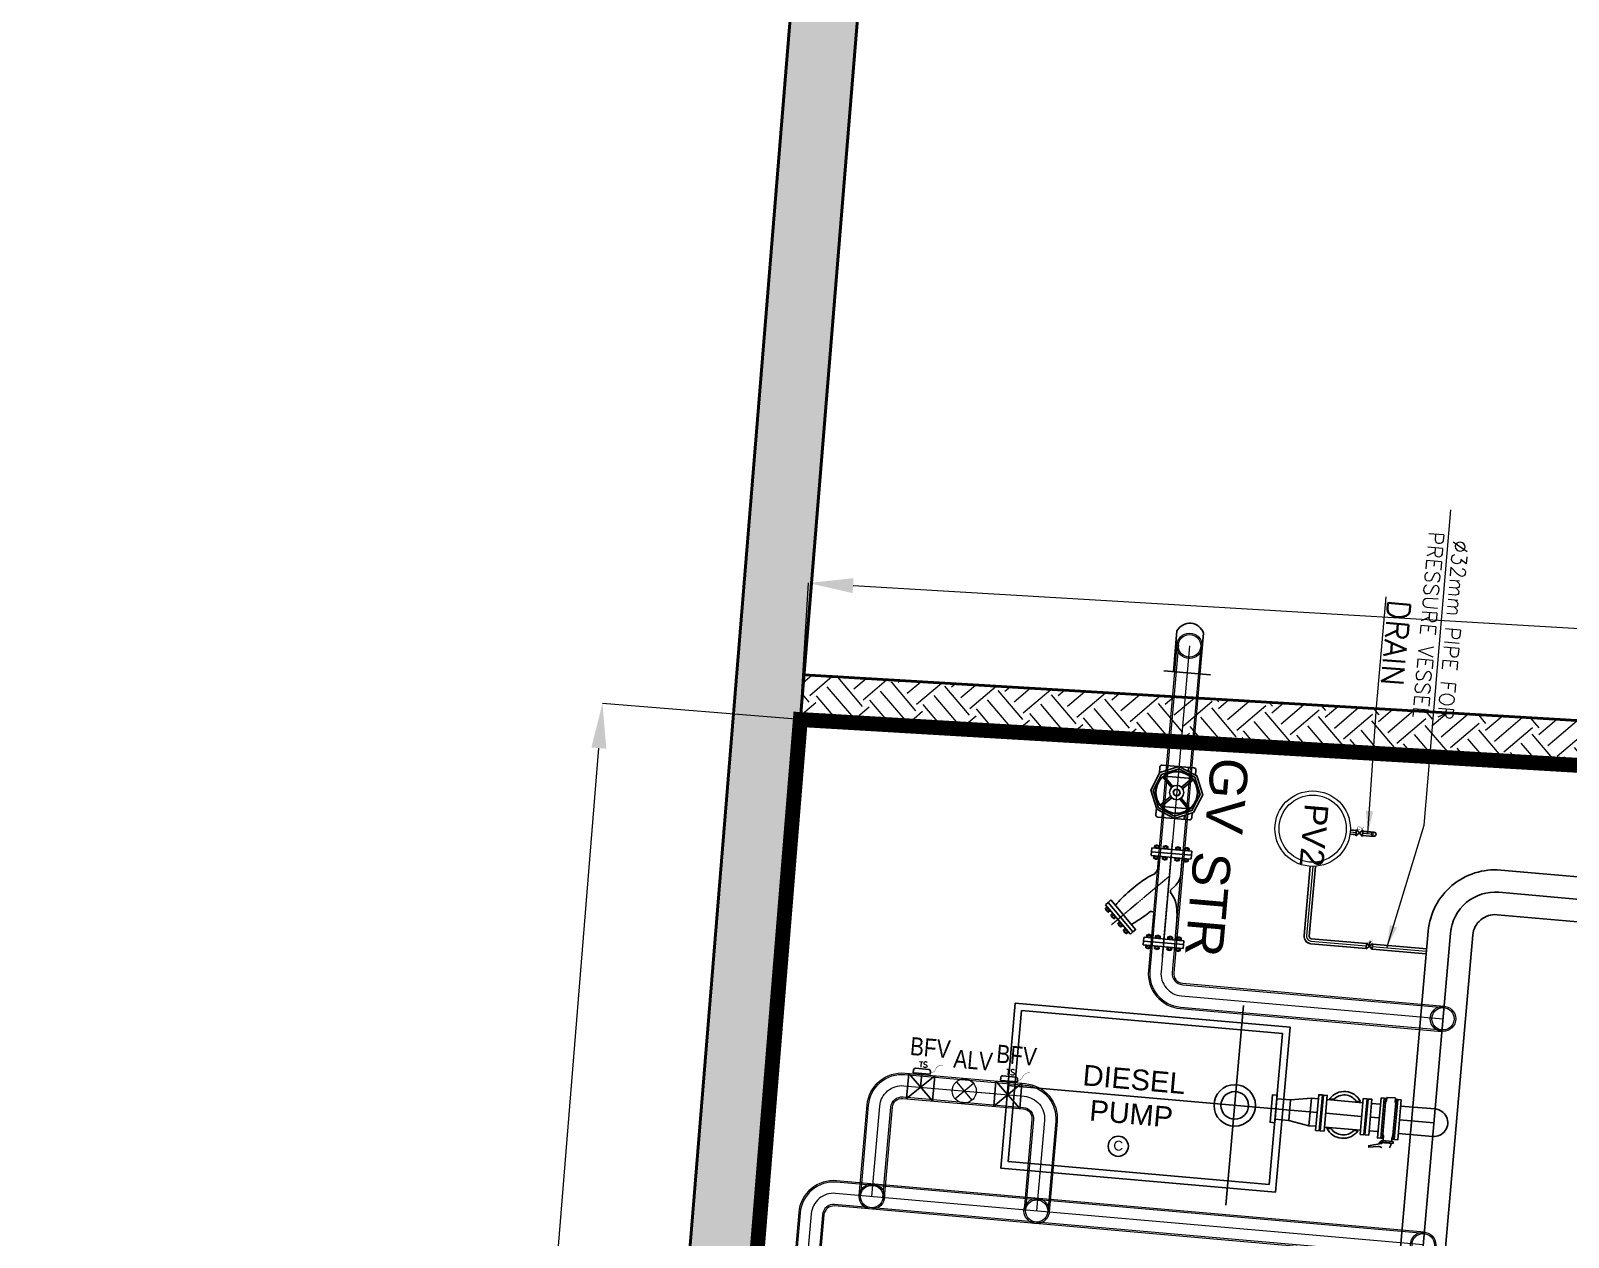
# Model space of a CAD drawing. Header units: inches. Extents: x 257070 to 799932, y -17980 to 269260.
# Drawn here: x 284899 to 295210, y 202446 to 210537 of the extents above; entities that cross this region are included whole.
import ezdxf
from ezdxf.enums import TextEntityAlignment as Align

# ---------------------------------------------------------------- set-up
doc = ezdxf.new("R2010")
doc.units = ezdxf.units.IN
doc.header["$MEASUREMENT"] = 0
doc.header["$PDMODE"] = 99
doc.header["$PDSIZE"] = 100
doc.linetypes.add('CENTER', pattern=[2, 1.25, -0.25, 0.25, -0.25])
for name, color, linetype in [('0-AES I-INFRA', 7, 'Continuous'), ('0-AES-FF-PUMP ROOM', 34, 'Continuous'), ('Column', 1, 'Continuous'), ('DSP_COLUMN HATCH', 8, 'Continuous'), ('FIRE-HYD', 3, 'Continuous'), ('PRESSURE GAUGE', 7, 'Continuous')]:
    doc.layers.add(name, color=color, linetype=linetype)
for name, color, linetype, lineweight in [('0-AES-F-FIRE TEXT', 1, 'Continuous', 0), ('0-AES-F-FIRE VALVE', 3, 'Continuous', 0), ('0-AES-F-SPRINKLER PIPE', 10, 'Continuous', 15), ('0-AES-F-TEXT', 7, 'Continuous', 15), ('0-AES-FF-FIRE TEXT', 7, 'Continuous', 18), ('0-AES-I-INFRA', 7, 'Continuous', 0), ('0-AES-P-COLD WATER SUPPLY PIPE', 5, 'Continuous', 15), ('E--CONCRETE-4', 4, 'Continuous', 40), ('F--BRICKWALL HATCH', 252, 'Continuous', 20), ('F--BRICKWALL-3', 252, 'Continuous', 30), ('FSP', 1, 'Continuous', 5)]:
    doc.layers.add(name, color=color, linetype=linetype, lineweight=lineweight)
doc.layers.add('0-AES-F-HYDRANT PIPE', color=7, linetype='Continuous', lineweight=15, true_color=0xf57247)
doc.styles.add('ARIAL', font='arial.ttf')
doc.styles.get("Standard").update_dxf_attribs({"font": 'arial.ttf'})
doc.dimstyles.new('AES-PLUMBING', dxfattribs={"dimtxt": 100, "dimasz": 100, "dimexe": 0, "dimexo": 0, "dimgap": 0.01, "dimtad": 1, "dimdec": 0, "dimdsep": 46, "dimtxsty": 'Standard', "dimcen": 10, "dimclrd": 7, "dimclre": 7, "dimclrt": 7, "dimadec": 0, "dimazin": 0, "dimtfac": 1, "dimtdec": 0, "dimtmove": 0, "dimatfit": 3, "dimfxl": 1, "dimlwd": -1, "dimlwe": -1, "dimarcsym": 1})
doc.dimstyles.new('AES-SLEEVE', dxfattribs={"dimtxt": 95, "dimasz": 75, "dimexe": 0, "dimexo": 0, "dimgap": 20, "dimtad": 1, "dimtoh": 1, "dimdec": 0, "dimzin": 1, "dimdsep": 46, "dimtxsty": 'Standard', "dimcen": 2.5, "dimclrd": 7, "dimclre": 7, "dimclrt": 7, "dimadec": 0, "dimazin": 0, "dimtfac": 1, "dimtdec": 0, "dimtmove": 0, "dimatfit": 3, "dimfxl": 0.18, "dimlwd": -1, "dimarcsym": 0})

# ---------------------------------------------------------------- blocks, each defined once
blk = doc.blocks.new('A$C3A1F5BA5')
at = {"layer": '0-AES I-INFRA', "color": 7}
for p, q in [((-4343, 2168), (-4320, 2166)), ((-4337, 2173), (-4336, 2184)), ((-4337, 2173), (-4069, 2149)), ((-4336, 2184), (-4068, 2160)), ((-4314, 2171), (-4314, 2171)), ((-4346, 2165), (-4350, 2113)), ((-4348, 2110), (-4325, 2108)), ((-4343, 2104), (-4344, 2093)), ((-4344, 2093), (-4076, 2069)), ((-4343, 2104), (-4075, 2081)), ((-4320, 2102), (-4320, 2102)), ((-4060, 2085), (-4091, 2088)), ((-4055, 2142), (-4086, 2145)), ((-4076, 2069), (-4075, 2081)), ((-4069, 2149), (-4068, 2160)), ((-4061, 2076), (-4055, 2150)), ((-4059, 2073), (-4050, 2072)), ((-4052, 2153), (-4040, 2152)), ((-4051, 2066), (-4043, 2152)), ((-4051, 2064), (-4039, 2057)), ((-4040, 2060), (-4050, 2066)), ((-4048, 2065), (-4040, 2152)), ((-4042, 2133), (-4034, 2139)), ((-4041, 2074), (-4024, 1986, 17)), ((-4034, 2139), (-4011, 2127)), ((-4020, 2053), (-4016, 1986, 17))]:
    blk.add_line(p, q, dxfattribs=at)
at = {"layer": '0-AES I-INFRA', "color": 7, "ltscale": 1000, "elevation": 0}
for points in [[(2117, 3251), (-5333, 3902, 0.414214), (-5820, 3493), (-5874, 2875, 0.414214), (-5465, 2388), (5072, 1466)], [(2104, 3101), (-5346, 3753, 0.414214), (-5671, 3480), (-5725, 2862, 0.414214), (-5452, 2537), (5085, 1616)], [(2091, 2952), (-5359, 3603, 0.414214), (-5521, 3467), (-5575, 2849, 0.414214), (-5439, 2687), (5098, 1765)]]:
    blk.add_lwpolyline(points, format="xyb", dxfattribs=at)
at = {"layer": '0-AES I-INFRA', "color": 7}
for points in [[(-4272, 2434), (-4292, 2202)], [(-4180, 2426), (-4200, 2194)], [(-4087, 2418), (-4108, 2186)], [(-4304, 2067), (-4309, 2007)], [(-4311, 1981), (-4312, 1975)], [(-4219, 1973), (-4220, 1967)], [(-4212, 2059), (-4217, 1999)], [(-4127, 1965), (-4128, 1959)], [(-4120, 2051), (-4125, 1991)], [(-4314, 1949), (-4335, 1708)], [(-4222, 1941), (-4243, 1700)], [(-4130, 1933), (-4151, 1692)], [(-4340, 1650), (-4344, 1605)], [(-4337, 1682), (-4338, 1676)], [(-4245, 1674), (-4246, 1668)], [(-4153, 1666), (-4154, 1660)], [(-4248, 1642), (-4429, -431)], [(-4160, 1588), (-4344, 1605)], [(-4344, 1605), (-4333, 1464), (-4341, 1372)], [(-4160, 1588), (-4195, 1452), (-4203, 1360)], [(-4156, 1634), (-4160, 1588)], [(-4195, 1452), (-4333, 1464)], [(-3627, 1031), (-4965, 1148)]]:
    blk.add_lwpolyline(points, dxfattribs=at)
for points in [[(-4066, 2183), (-4068, 2160), (-4336, 2184), (-4334, 2206)], [(-4346, 2071), (-4344, 2093), (-4076, 2069), (-4078, 2047)], [(-3715, 1364), (-4821, 1461), (-4982, -382), (-3876, -479)], [(-3765, 1322), (-4779, 1410), (-4932, -340), (-3919, -429)], [(-4180, 1358), (-4364, 1374), (-4367, 1344), (-4183, 1327)]]:
    blk.add_lwpolyline(points, close=True, dxfattribs=at)
at = {"layer": '0-AES I-INFRA', "color": 7, "elevation": 0}
for points in [[(-4102, 1931), (-4342, 1952), (-4340, 1978), (-4099, 1956)], [(-4099, 1963), (-4339, 1984), (-4337, 2010), (-4097, 1989)], [(-4126, 1657), (-4366, 1678), (-4368, 1653), (-4128, 1632)], [(-4123, 1690), (-4363, 1711), (-4365, 1685), (-4125, 1664)]]:
    blk.add_lwpolyline(points, close=True, dxfattribs=at)
for points in [[(-4322, 1933, 0.561078), (-4340, 1726), (-4338, 1755, -0.463605), (-4325, 1904)], [(-4125, 1916, -0.561078), (-4143, 1708), (-4140, 1737, 0.463605), (-4127, 1887)]]:
    blk.add_lwpolyline(points, format="xyb", close=True, dxfattribs=at)
at = {"layer": '0-AES I-INFRA', "color": 7}
for centre, radius in [((-4296, 1090), 139), ((-4296, 1090), 92.5), ((-4022, 309), 67.8)]:
    blk.add_circle(centre, radius, dxfattribs=at)
blk.add_arc((-4180, 2426), 92.5, 355.0026, 175.0026, dxfattribs=at)
for centre, major_axis, start_param, end_param in [((-4343, 2165), (1.8, -2.14), 2.356194, 3.926991), ((-4320, 2171), (3.59, -4.28), 5.497787, 7.068583), ((-4347, 2113), (2.14, 1.8), 2.356194, 3.926991), ((-4326, 2102), (3.59, -4.28), 0.785398, 2.356194), ((-4092, 2082), (4.28, 3.59), 0.785398, 2.356194), ((-4086, 2151), (3.59, -4.28), 3.926991, 5.497787), ((-4058, 2076), (2.14, 1.8), 2.356194, 3.926991), ((-4052, 2150), (1.8, -2.14), 2.356194, 3.926991), ((-4050, 2065), (0.713, -0.849), 1.973259, 4.973773), ((-4048, 2073), (5.83, 4.89), -0.626071, 0.60116), ((-3985, 2055), (22.6, -26.9), 3.375043, 4.077809)]:
    blk.add_ellipse(centre, major_axis=major_axis, ratio=1, start_param=start_param, end_param=end_param, dxfattribs=at)
at = {"layer": '0-AES I-INFRA', "color": 7, "style": 'ARIAL'}
blk.add_text('C', height=65.7, rotation=90, dxfattribs=at).set_placement((-4026, 276), align=Align.MIDDLE_LEFT)
at = {"layer": '0-AES I-INFRA', "color": 7, "insert": (-4213, -110), "char_height": 138.75, "attachment_point": 7, "rotation": 85.0026}
blk.add_mtext_dynamic_manual_height_columns('\\pi156.22176;DIESEL \\P\\pi221.71631;PUMP', width=980.07, gutter_width=25000, heights=[0], dxfattribs=at)
blk = doc.blocks.new('A$C5E046F5F')
at = {"color": 7}
for p, q in [((-137.8, 71.8), (-137.8, 66.8)), ((-135.5, 59.8), (-135.5, 78.8)), ((-135.5, 73.8), (-135.5, 65)), ((-75.5, 59.8), (-75.5, 78.8)), ((-75.5, 73.8), (-75.5, 65)), ((-73.1, 71.8), (-73.1, 66.8)), ((277.2, 71.8), (277.2, 66.8)), ((279.5, 59.8), (279.5, 78.8)), ((279.5, 73.8), (279.5, 65)), ((339.5, 59.8), (339.5, 78.8)), ((339.5, 73.8), (339.5, 65)), ((341.9, 71.8), (341.9, 66.8)), ((-137.8, 31.2), (-137.8, 26.2)), ((-135.5, 19.2), (-135.5, 38.2)), ((-135.5, 33.2), (-135.5, 24.4)), ((-87.5, 51.7), (291.5, 51.7)), ((-75.5, 19.2), (-75.5, 38.2)), ((-75.5, 33.2), (-75.5, 24.4)), ((-73.1, 31.2), (-73.1, 26.2)), ((45.3, 27.8), (58.7, 14.4)), ((277.2, 31.2), (277.2, 26.2)), ((279.5, 19.2), (279.5, 38.2)), ((279.5, 33.2), (279.5, 24.4)), ((339.5, 19.2), (339.5, 38.2)), ((339.5, 33.2), (339.5, 24.4)), ((341.9, 31.2), (341.9, 26.2)), ((-137.8, -26.2), (-137.8, -31.2)), ((-137.8, -66.8), (-137.8, -71.8)), ((-135.5, -38.2), (-135.5, -19.2)), ((-135.5, -24.2), (-135.5, -33)), ((-135.5, -78.8), (-135.5, -59.8)), ((-135.5, -64.8), (-135.5, -73.6)), ((-55.2, -51.7), (-87.5, -51.7)), ((-75.5, -38.2), (-75.5, -19.2)), ((-75.5, -24.2), (-75.5, -33)), ((-75.5, -78.8), (-75.5, -59.8)), ((-75.5, -64.8), (-75.5, -73.6)), ((-73.1, -26.2), (-73.1, -31.2)), ((-73.1, -66.8), (-73.1, -71.8)), ((190.5, -51.7), (291.5, -51.7)), ((277.2, -26.2), (277.2, -31.2)), ((277.2, -66.8), (277.2, -71.8)), ((279.5, -38.2), (279.5, -19.2)), ((279.5, -24.2), (279.5, -33)), ((279.5, -78.8), (279.5, -59.8)), ((279.5, -64.8), (279.5, -73.6)), ((339.5, -38.2), (339.5, -19.2)), ((339.5, -24.2), (339.5, -33)), ((339.5, -78.8), (339.5, -59.8)), ((339.5, -64.8), (339.5, -73.6)), ((341.9, -26.2), (341.9, -31.2)), ((341.9, -66.8), (341.9, -71.8)), ((239, -218.1), (253.5, -203.7)), ((249.8, -207.3), (244.1, -213)), ((250, -210.3), (245.7, -214.6)), ((267.3, -189.8), (281.7, -175.4)), ((278.1, -179), (272.4, -184.8)), ((278.3, -182), (273.9, -186.3)), ((175.4, -281.7), (189.8, -267.3)), ((186.2, -270.9), (180.4, -276.7)), ((186.3, -273.9), (182, -278.3)), ((203.7, -253.5), (218.1, -239)), ((214.5, -242.6), (208.7, -248.4)), ((214.6, -245.7), (210.3, -250))]:
    blk.add_line(p, q, dxfattribs=at)
at = {"color": 7, "linetype": 'Continuous'}
for p, q in [((-135.5, 78.8), (-135.5, 75.8)), ((-125.5, 81.8), (-125.5, 56.8)), ((-123.5, 93), (-123.5, -93)), ((-123.5, 93), (-105.5, 93)), ((-105.5, 93), (-105.5, -93)), ((-105.5, 93), (-105.5, -93)), ((-90.5, 93), (-105.5, 93)), ((-87.5, 90), (-87.5, -90)), ((-85.5, 81.8), (-85.5, 56.8)), ((-75.5, 78.8), (-75.5, 75.8)), ((279.5, 78.8), (279.5, 75.8)), ((289.5, 81.8), (289.5, 56.8)), ((291.5, 90), (291.5, -90)), ((294.5, 93), (309.5, 93)), ((309.5, 93), (309.5, -93)), ((309.5, 93), (309.5, -93)), ((327.5, 93), (309.5, 93)), ((327.5, 93), (327.5, -93)), ((329.5, 81.8), (329.5, 56.8)), ((339.5, 78.8), (339.5, 75.8)), ((-135.5, 38.2), (-135.5, 35.2)), ((-125.5, 41.2), (-125.5, 16.2)), ((-85.5, 41.2), (-85.5, 16.2)), ((-75.5, 38.2), (-75.5, 35.2)), ((279.5, 38.2), (279.5, 35.2)), ((289.5, 41.2), (289.5, 16.2)), ((329.5, 41.2), (329.5, 16.2)), ((339.5, 38.2), (339.5, 35.2)), ((-135.5, -19.2), (-135.5, -22.2)), ((-135.5, -59.8), (-135.5, -62.8)), ((-125.5, -16.2), (-125.5, -41.2)), ((-125.5, -56.8), (-125.5, -81.8)), ((-85.5, -16.2), (-85.5, -41.2)), ((-85.5, -56.8), (-85.5, -81.8)), ((-75.5, -19.2), (-75.5, -22.2)), ((-75.5, -59.8), (-75.5, -62.8)), ((279.5, -19.2), (279.5, -22.2)), ((279.5, -59.8), (279.5, -62.8)), ((289.5, -16.2), (289.5, -41.2)), ((289.5, -56.8), (289.5, -81.8)), ((329.5, -16.2), (329.5, -41.2)), ((329.5, -56.8), (329.5, -81.8)), ((339.5, -19.2), (339.5, -22.2)), ((339.5, -59.8), (339.5, -62.8)), ((-123.5, -93), (-105.5, -93)), ((-90.5, -93), (-105.5, -93)), ((259, -134.6), (134.6, -259)), ((259, -134.6), (260.9, -134.6)), ((260.9, -134.6), (271.5, -145.2)), ((294.5, -93), (309.5, -93)), ((327.5, -93), (309.5, -93)), ((271.5, -145.2), (145.2, -271.5)), ((271.5, -145.2), (145.2, -271.5)), ((282.1, -157.7), (157.7, -282.1)), ((248.4, -194.3), (229.6, -213)), ((253.5, -203.7), (251.3, -205.8)), ((276.7, -166), (257.9, -184.8)), ((282.1, -155.8), (271.5, -145.2)), ((281.7, -175.4), (279.6, -177.5)), ((282.1, -155.8), (282.1, -157.7)), ((134.6, -260.9), (134.6, -259)), ((134.6, -260.9), (145.2, -271.5)), ((155.8, -282.1), (145.2, -271.5)), ((155.8, -282.1), (157.7, -282.1)), ((184.8, -257.9), (166, -276.7)), ((189.8, -267.3), (187.6, -269.5)), ((213, -229.6), (194.3, -248.4)), ((218.1, -239), (215.9, -241.2))]:
    blk.add_line(p, q, dxfattribs=at)
at = {"color": 7, "linetype": 'CENTER'}
for p, q in [((-125.5, 79.8), (-134.5, 79.8)), ((-125.5, 74.8), (-134.5, 74.8)), ((-123.5, 82.8), (-124.5, 82.8)), ((-87.5, 82.8), (-86.5, 82.8)), ((-85.5, 79.8), (-76.5, 79.8)), ((-85.5, 74.8), (-76.5, 74.8)), ((289.5, 79.8), (280.5, 79.8)), ((289.5, 74.8), (280.5, 74.8)), ((291.5, 82.8), (290.5, 82.8)), ((327.5, 82.8), (328.5, 82.8)), ((329.5, 79.8), (338.5, 79.8)), ((329.5, 74.8), (338.5, 74.8)), ((-125.5, 64), (-134.5, 64)), ((-125.5, 58.8), (-134.5, 58.8)), ((-125.5, 39.2), (-134.5, 39.2)), ((-125.5, 34.2), (-134.5, 34.2)), ((-125.5, 23.4), (-134.5, 23.4)), ((-125.5, 18.2), (-134.5, 18.2)), ((-123.5, 55.8), (-124.5, 55.8)), ((-123.5, 42.2), (-124.5, 42.2)), ((-87.5, 55.8), (-86.5, 55.8)), ((-87.5, 42.2), (-86.5, 42.2)), ((-85.5, 64), (-76.5, 64)), ((-85.5, 58.8), (-76.5, 58.8)), ((-85.5, 39.2), (-76.5, 39.2)), ((-85.5, 34.2), (-76.5, 34.2)), ((-85.5, 23.4), (-76.5, 23.4)), ((-85.5, 18.2), (-76.5, 18.2)), ((289.5, 64), (280.5, 64)), ((289.5, 58.8), (280.5, 58.8)), ((289.5, 39.2), (280.5, 39.2)), ((289.5, 34.2), (280.5, 34.2)), ((289.5, 23.4), (280.5, 23.4)), ((289.5, 18.2), (280.5, 18.2)), ((291.5, 55.8), (290.5, 55.8)), ((291.5, 42.2), (290.5, 42.2)), ((327.5, 55.8), (328.5, 55.8)), ((327.5, 42.2), (328.5, 42.2)), ((329.5, 64), (338.5, 64)), ((329.5, 58.8), (338.5, 58.8)), ((329.5, 39.2), (338.5, 39.2)), ((329.5, 34.2), (338.5, 34.2)), ((329.5, 23.4), (338.5, 23.4)), ((329.5, 18.2), (338.5, 18.2)), ((-125.5, -18.2), (-134.5, -18.2)), ((-125.5, -23.2), (-134.5, -23.2)), ((-125.5, -34), (-134.5, -34)), ((-125.5, -39.2), (-134.5, -39.2)), ((-125.5, -58.8), (-134.5, -58.8)), ((-125.5, -63.8), (-134.5, -63.8)), ((-123.5, -42.2), (-124.5, -42.2)), ((-123.5, -55.8), (-124.5, -55.8)), ((-87.5, -42.2), (-86.5, -42.2)), ((-87.5, -55.8), (-86.5, -55.8)), ((-85.5, -18.2), (-76.5, -18.2)), ((-85.5, -23.2), (-76.5, -23.2)), ((-85.5, -34), (-76.5, -34)), ((-85.5, -39.2), (-76.5, -39.2)), ((-85.5, -58.8), (-76.5, -58.8)), ((-85.5, -63.8), (-76.5, -63.8)), ((289.5, -18.2), (280.5, -18.2)), ((289.5, -23.2), (280.5, -23.2)), ((289.5, -34), (280.5, -34)), ((289.5, -39.2), (280.5, -39.2)), ((289.5, -58.8), (280.5, -58.8)), ((289.5, -63.8), (280.5, -63.8)), ((291.5, -42.2), (290.5, -42.2)), ((291.5, -55.8), (290.5, -55.8)), ((327.5, -42.2), (328.5, -42.2)), ((327.5, -55.8), (328.5, -55.8)), ((329.5, -18.2), (338.5, -18.2)), ((329.5, -23.2), (338.5, -23.2)), ((329.5, -34), (338.5, -34)), ((329.5, -39.2), (338.5, -39.2)), ((329.5, -58.8), (338.5, -58.8)), ((329.5, -63.8), (338.5, -63.8)), ((-125.5, -74.6), (-134.5, -74.6)), ((-125.5, -79.8), (-134.5, -79.8)), ((-123.5, -82.8), (-124.5, -82.8)), ((-87.5, -82.8), (-86.5, -82.8)), ((-85.5, -74.6), (-76.5, -74.6)), ((-85.5, -79.8), (-76.5, -79.8)), ((289.5, -74.6), (280.5, -74.6)), ((289.5, -79.8), (280.5, -79.8)), ((291.5, -82.8), (290.5, -82.8)), ((327.5, -82.8), (328.5, -82.8)), ((329.5, -74.6), (338.5, -74.6)), ((329.5, -79.8), (338.5, -79.8)), ((227.5, -212.3), (228.2, -213)), ((231.1, -211.6), (237.6, -218.1)), ((236.1, -206.6), (242.6, -213)), ((243.3, -199.3), (249.8, -205.8)), ((247, -195.7), (253.5, -202.2)), ((247.7, -192.1), (248.4, -192.8)), ((255.8, -184), (256.5, -184.8)), ((259.4, -183.3), (265.9, -189.8)), ((264.4, -178.3), (270.9, -184.8)), ((271.6, -171.1), (278.1, -177.5)), ((275.2, -167.4), (281.7, -173.9)), ((276, -163.8), (276.7, -164.6)), ((163.8, -276), (164.6, -276.7)), ((167.4, -275.2), (173.9, -281.7)), ((172.5, -270.2), (179, -276.7)), ((179.7, -263), (186.2, -269.5)), ((183.3, -259.4), (189.8, -265.9)), ((184, -255.8), (184.8, -256.5)), ((192.1, -247.7), (192.8, -248.4)), ((195.7, -247), (202.2, -253.5)), ((200.8, -241.9), (207.3, -248.4)), ((208, -234.7), (214.5, -241.2)), ((211.6, -231.1), (218.1, -237.6)), ((212.3, -227.5), (213, -228.2))]:
    blk.add_line(p, q, dxfattribs=at)
at = {"color": 8, "linetype": 'CENTER'}
for p, q in [((378, 0), (-163.5, 0)), ((0, 0), (246.4, -246.4))]:
    blk.add_line(p, q, dxfattribs=at)
at = {"color": 7}
for centre, radius, start, end in [((-134.8, 71.8), 3, 105.67002, 180), ((-134.5, 78.8), 1, 90, 180), ((-134.5, 75.8), 1, 180, 270), ((-134.5, 73.8), 1, 90, 180), ((-124.5, 81.8), 1, 90, 180), ((-86.5, 81.8), 1, 0, 90), ((-76.5, 78.8), 1, 0, 90), ((-76.5, 75.8), 1, 270, 0), ((-76.5, 73.8), 1, 0, 90), ((-76.1, 71.8), 3, 0, 74.32998), ((280.2, 71.8), 3, 105.67002, 180), ((280.5, 78.8), 1, 90, 180), ((280.5, 75.8), 1, 180, 270), ((280.5, 73.8), 1, 90, 180), ((290.5, 81.8), 1, 90, 180), ((328.5, 81.8), 1, 0, 90), ((338.5, 78.8), 1, 0, 90), ((338.5, 75.8), 1, 270, 0), ((338.5, 73.8), 1, 0, 90), ((338.9, 71.8), 3, 0, 74.32998), ((-134.8, 66.8), 3, 180, 254.32998), ((-134.8, 31.2), 3, 105.67002, 180), ((-134.8, 26.2), 3, 180, 254.32998), ((-134.5, 65), 1, 180, 270), ((-134.5, 63), 1, 90, 180), ((-134.5, 59.8), 1, 180, 270), ((-134.5, 38.2), 1, 90, 180), ((-134.5, 35.2), 1, 180, 270), ((-134.5, 33.2), 1, 90, 180), ((-134.5, 24.4), 1, 180, 270), ((-134.5, 22.4), 1, 90, 180), ((-134.5, 19.2), 1, 180, 270), ((-124.5, 56.8), 1, 180, 270), ((-124.5, 41.2), 1, 90, 180), ((-86.5, 56.8), 1, 270, 0), ((-86.5, 41.2), 1, 0, 90), ((-76.5, 65), 1, 270, 0), ((-76.5, 63), 1, 0, 90), ((-76.5, 59.8), 1, 270, 0), ((-76.5, 38.2), 1, 0, 90), ((-76.5, 35.2), 1, 270, 0), ((-76.5, 33.2), 1, 0, 90), ((-76.5, 24.4), 1, 270, 0), ((-76.5, 22.4), 1, 0, 90), ((-76.5, 19.2), 1, 270, 0), ((-76.1, 66.8), 3, 285.67002, 0), ((-76.1, 31.2), 3, 0, 74.32998), ((-76.1, 26.2), 3, 285.67002, 0), ((-12.4, -29.9), 81.6, 45, 90), ((68.4, 24), 13.6, 225, 319.4839), ((96.4, 0), 23.3, 134.33952, 139.4839), ((145.8, -50.5), 93.9, 112.03674, 134.33952), ((178.9, -132.4), 182.3, 99.51781, 112.03674), ((200.9, -263.2), 314.9, 90, 99.51781), ((200.9, -263.2), 314.9, 89.41075, 90), ((280.2, 66.8), 3, 180, 254.32998), ((280.2, 31.2), 3, 105.67002, 180), ((280.2, 26.2), 3, 180, 254.32998), ((280.5, 65), 1, 180, 270), ((280.5, 63), 1, 90, 180), ((280.5, 59.8), 1, 180, 270), ((280.5, 38.2), 1, 90, 180), ((280.5, 35.2), 1, 180, 270), ((280.5, 33.2), 1, 90, 180), ((280.5, 24.4), 1, 180, 270), ((280.5, 22.4), 1, 90, 180), ((280.5, 19.2), 1, 180, 270), ((290.5, 56.8), 1, 180, 270), ((290.5, 41.2), 1, 90, 180), ((328.5, 56.8), 1, 270, 0), ((328.5, 41.2), 1, 0, 90), ((338.5, 65), 1, 270, 0), ((338.5, 63), 1, 0, 90), ((338.5, 59.8), 1, 270, 0), ((338.5, 38.2), 1, 0, 90), ((338.5, 35.2), 1, 270, 0), ((338.5, 33.2), 1, 0, 90), ((338.5, 24.4), 1, 270, 0), ((338.5, 22.4), 1, 0, 90), ((338.5, 19.2), 1, 270, 0), ((338.9, 66.8), 3, 285.67002, 0), ((338.9, 31.2), 3, 0, 74.32998), ((338.9, 26.2), 3, 285.67002, 0), ((-134.8, -26.2), 3, 105.67002, 180), ((-134.8, -31.2), 3, 180, 254.32998), ((-134.8, -66.8), 3, 105.67002, 180), ((-134.5, -19.2), 1, 90, 180), ((-134.5, -22.2), 1, 180, 270), ((-134.5, -24.2), 1, 90, 180), ((-134.5, -33), 1, 180, 270), ((-134.5, -35), 1, 90, 180), ((-134.5, -38.2), 1, 180, 270), ((-134.5, -59.8), 1, 90, 180), ((-134.5, -62.8), 1, 180, 270), ((-134.5, -64.8), 1, 90, 180), ((-124.5, -41.2), 1, 180, 270), ((-124.5, -56.8), 1, 90, 180), ((-86.5, -41.2), 1, 270, 0), ((-86.5, -56.8), 1, 0, 90), ((-76.5, -19.2), 1, 0, 90), ((-76.5, -22.2), 1, 270, 0), ((-76.5, -24.2), 1, 0, 90), ((-76.5, -33), 1, 270, 0), ((-76.5, -35), 1, 0, 90), ((-76.5, -38.2), 1, 270, 0), ((-76.5, -59.8), 1, 0, 90), ((-76.5, -62.8), 1, 270, 0), ((-76.5, -64.8), 1, 0, 90), ((-76.1, -26.2), 3, 0, 74.32998), ((-76.1, -31.2), 3, 285.67002, 0), ((-76.1, -66.8), 3, 0, 74.32998), ((-55.2, -133.3), 81.6, 52.38764, 90), ((-13.7, -79.5), 13.6, 27.19024, 52.38764), ((182.9, -67.7), 13.6, 124.29388, 228.6897), ((190.5, -78.9), 27.2, 90, 124.29388), ((280.2, -26.2), 3, 105.67002, 180), ((280.2, -31.2), 3, 180, 254.32998), ((280.2, -66.8), 3, 105.67002, 180), ((280.5, -19.2), 1, 90, 180), ((280.5, -22.2), 1, 180, 270), ((280.5, -24.2), 1, 90, 180), ((280.5, -33), 1, 180, 270), ((280.5, -35), 1, 90, 180), ((280.5, -38.2), 1, 180, 270), ((280.5, -59.8), 1, 90, 180), ((280.5, -62.8), 1, 180, 270), ((280.5, -64.8), 1, 90, 180), ((290.5, -41.2), 1, 180, 270), ((290.5, -56.8), 1, 90, 180), ((328.5, -41.2), 1, 270, 0), ((328.5, -56.8), 1, 0, 90), ((338.5, -19.2), 1, 0, 90), ((338.5, -22.2), 1, 270, 0), ((338.5, -24.2), 1, 0, 90), ((338.5, -33), 1, 270, 0), ((338.5, -35), 1, 0, 90), ((338.5, -38.2), 1, 270, 0), ((338.5, -59.8), 1, 0, 90), ((338.5, -62.8), 1, 270, 0), ((338.5, -64.8), 1, 0, 90), ((338.9, -26.2), 3, 0, 74.32998), ((338.9, -31.2), 3, 285.67002, 0), ((338.9, -66.8), 3, 0, 74.32998), ((-134.8, -71.8), 3, 180, 254.32998), ((-134.5, -73.6), 1, 180, 270), ((-134.5, -75.6), 1, 90, 180), ((-134.5, -78.8), 1, 180, 270), ((-124.5, -81.8), 1, 180, 270), ((-86.5, -81.8), 1, 270, 0), ((-76.5, -73.6), 1, 270, 0), ((-76.5, -75.6), 1, 0, 90), ((-76.5, -78.8), 1, 270, 0), ((-76.1, -71.8), 3, 285.67002, 0), ((179.8, 20), 204, 207.19024, 218.35165), ((417.6, 208.1), 507.2, 218.35165, 222.23588), ((783.4, 540.2), 1001.3, 222.23588, 225), ((99.9, -162.1), 112.1, 44.96086, 48.6897), ((-18.2, -280), 278.9, 41.25711, 44.96086), ((-223, -459.6), 551.3, 38.62297, 41.25711), ((-223, -459.6), 551.3, 35.98882, 38.62297), ((-2.5, -299.6), 278.9, 30.82354, 35.98882), ((280.2, -71.8), 3, 180, 254.32998), ((280.5, -73.6), 1, 180, 270), ((280.5, -75.6), 1, 90, 180), ((280.5, -78.8), 1, 180, 270), ((290.5, -81.8), 1, 180, 270), ((328.5, -81.8), 1, 270, 0), ((338.5, -73.6), 1, 270, 0), ((338.5, -75.6), 1, 0, 90), ((338.5, -78.8), 1, 270, 0), ((338.9, -71.8), 3, 285.67002, 0), ((783.4, 540.2), 1001.3, 225, 227.76412), ((451.3, 174.4), 507.2, 227.76412, 231.64835), ((228.9, -212.3), 1.02, 225, 315), ((243.3, -212.3), 1.02, 225, 315), ((241.9, -213.8), 1.02, 315, 45), ((247.7, -193.6), 1.02, 315, 45), ((250.6, -205.1), 1.02, 225, 315), ((249.1, -206.6), 1.02, 315, 45), ((247.8, -208.1), 3.06, 315, 29.32998), ((252.7, -202.9), 1.02, 315, 45), ((257.2, -184), 1.02, 225, 315), ((266.6, -189.1), 1.02, 225, 315), ((271.8, -184.2), 3.06, 240.67002, 315), ((270.2, -185.5), 1.02, 315, 45), ((271.6, -184), 1.02, 225, 315), ((276, -165.3), 1.02, 315, 45), ((277.4, -178.3), 1.02, 315, 45), ((278.8, -176.8), 1.02, 225, 315), ((276.1, -179.8), 3.06, 315, 29.32998), ((281, -174.7), 1.02, 315, 45), ((263.2, -63.4), 204, 231.64835, 238.44544), ((165.3, -276), 1.02, 225, 315), ((174.7, -281), 1.02, 225, 315), ((179.8, -276.1), 3.06, 240.67002, 315), ((178.3, -277.4), 1.02, 315, 45), ((179.7, -276), 1.02, 225, 315), ((184, -257.2), 1.02, 315, 45), ((185.5, -270.2), 1.02, 315, 45), ((186.9, -268.7), 1.02, 225, 315), ((184.2, -271.8), 3.06, 315, 29.32998), ((189.1, -266.6), 1.02, 315, 45), ((193.6, -247.7), 1.02, 225, 315), ((202.9, -252.7), 1.02, 225, 315), ((208.1, -247.8), 3.06, 240.67002, 315), ((208, -247.7), 1.02, 225, 315), ((206.6, -249.1), 1.02, 315, 45), ((212.3, -228.9), 1.02, 315, 45), ((215.2, -240.5), 1.02, 225, 315), ((213.8, -241.9), 1.02, 315, 45), ((212.5, -243.5), 3.06, 315, 29.32998), ((217.4, -238.3), 1.02, 315, 45), ((238.3, -217.4), 1.02, 225, 315), ((243.5, -212.5), 3.06, 240.67002, 315)]:
    blk.add_arc(centre, radius, start, end, dxfattribs=at)
at = {"color": 7, "linetype": 'Continuous'}
for centre, start, end in [((-90.5, 90), 0, 90), ((294.5, 90), 90, 180), ((-90.5, -90), 270, 0), ((294.5, -90), 180, 270)]:
    blk.add_arc(centre, 3, start, end, dxfattribs=at)
blk = doc.blocks.new('KGAT65P')
for p, q in [((-0.0536, 0.0387), (-0.0424, 0.0387)), ((0.0427, 0.0387), (0.0538, 0.0387)), ((-0.0585, 0.0338), (-0.0585, -0.0376)), ((-0.0585, 0.0216), (-0.0495, 0.0216)), ((-0.0341, 0.0316), (-0.0341, -0.0316)), ((0.0343, 0.0316), (0.0343, -0.0316)), ((0.0498, 0.0216), (0.0587, 0.0216)), ((0.0587, 0.0338), (0.0587, -0.0376)), ((-0.0585, -0.0254), (-0.0479, -0.0254)), ((0.0482, -0.0254), (0.0587, -0.0254)), ((-0.0536, -0.0425), (-0.0389, -0.0425)), ((0.0392, -0.0425), (0.0538, -0.0425))]:
    blk.add_line(p, q)
at = {"color": 1}
for p, q in [((-0.0126, 0.0097), (-0.0343, 0.0313)), ((-0.0098, 0.0126), (-0.0315, 0.0342)), ((0.0116, 0.0113), (0.0331, 0.0328)), ((0.0144, 0.0085), (0.0359, 0.0299)), ((-0.0342, -0.0315), (-0.0125, -0.0099)), ((-0.0313, -0.0343), (-0.0097, -0.0127)), ((0.0316, -0.0343), (0.01, -0.0128)), ((0.0344, -0.0315), (0.0129, -0.01))]:
    blk.add_line(p, q, dxfattribs=at)
at = {"color": 2}
blk.add_lwpolyline([(-0.0585, 0), (-0.0413, -0.0414), (0.0001, -0.0586), (0.0416, -0.0414), (0.0587, 0), (0.0416, 0.0414), (0.0001, 0.0586), (-0.0413, 0.0414)], close=True, dxfattribs=at)
at = {"color": 1}
blk.add_lwpolyline([(-0.0531, 0), (-0.0375, -0.0376), (0.0001, -0.0532), (0.0377, -0.0376), (0.0533, 0), (0.0377, 0.0376), (0.0001, 0.0532), (-0.0375, 0.0376)], close=True, dxfattribs=at)
blk.add_lwpolyline([(-0.0008, -0.0079), (0.005, -0.0062), (0.0079, -0.001), (0.0062, 0.0047), (0.001, 0.0076), (-0.0047, 0.006), (-0.0076, 0.0008), (-0.006, -0.005)], close=True)
blk.add_circle((0.0001, 0), 0.0475)
at = {"color": 8}
for centre, radius in [((0.0001, 0), 0.0465), ((0, 0), 0.00715)]:
    blk.add_circle(centre, radius, dxfattribs=at)
at = {"color": 1}
blk.add_circle((0.0002, 0), 0.0161, dxfattribs=at)
for centre, start, end in [((-0.0536, 0.0338), 90, 180), ((0.0538, 0.0338), 0, 90), ((-0.0536, -0.0376), 180, 270), ((0.0538, -0.0376), 270, 0)]:
    blk.add_arc(centre, 0.00488, start, end)
blk = doc.blocks.new('A$C16697E98')
at = {"xscale": 999.9999997962732, "yscale": 999.9999997962732, "zscale": 999.9999997962732}
blk.add_blockref('KGAT65P', (0, 0), dxfattribs=at)
blk = doc.blocks.new('A$C26B45B78')
at = {"layer": 'FIRE-HYD', "color": 7, "ltscale": 20}
for p, q in [((-33, 32), (-33, -32)), ((-33, 32), (33, -32)), ((-33, -32), (33, 32)), ((33, 32), (33, -32))]:
    blk.add_line(p, q, dxfattribs=at)
at = {"layer": '0-AES-F-TEXT', "insert": (-91, 65, 0), "char_height": 35, "attachment_point": 1}
blk.add_mtext_dynamic_manual_height_columns('\\pi60.7026;CV', width=186.51, gutter_width=12.5, heights=[0], dxfattribs=at)
blk = doc.blocks.new('*D675')
at = {"layer": '0-AES-F-SPRINKLER PIPE', "color": 7, "ltscale": 1000, "transparency": 16777216}
for p, q in [((290060, 205918), (288733, 206026)), ((287712, 193474), (288709, 205727)), ((289015, 193067), (287688, 193175))]:
    blk.add_line(p, q, dxfattribs=at)
for points in [[(288759, 205723), (288659, 205731), (288733, 206026)], [(287762, 193470), (287663, 193478), (287688, 193175)]]:
    blk.add_solid(points, dxfattribs=at)
at = {"layer": 'DEFPOINTS', "color": 0, "ltscale": 1000, "transparency": 16777216}
for p in [(288733, 206026), (290060, 205918, 0), (289015, 193067, 0)]:
    blk.add_point(p, dxfattribs=at)
at = {"layer": '0-AES-F-SPRINKLER PIPE', "color": 7, "ltscale": 1000, "transparency": 16777216, "insert": (288363, 199588), "char_height": 300, "attachment_point": 5, "rotation": 265.3507}
blk.add_mtext('12893', dxfattribs=at)
blk = doc.blocks.new('*D676')
at = {"layer": '0-AES-F-SPRINKLER PIPE', "color": 7, "ltscale": 1000, "transparency": 16777216}
for p, q in [((290060, 205918), (290114, 206834)), ((290414, 206816), (303486, 206046)), ((303731, 205113), (303785, 206028))]:
    blk.add_line(p, q, dxfattribs=at)
for points in [[(290417, 206866), (290411, 206766), (290114, 206834)], [(303489, 206096), (303483, 205996), (303785, 206028)]]:
    blk.add_solid(points, dxfattribs=at)
at = {"layer": 'DEFPOINTS', "color": 0, "ltscale": 1000, "transparency": 16777216}
for p in [(303785, 206028), (290060, 205918, 0), (303731, 205113, 0)]:
    blk.add_point(p, dxfattribs=at)
at = {"layer": '0-AES-F-SPRINKLER PIPE', "color": 7, "ltscale": 1000, "transparency": 16777216, "insert": (296959, 206584), "char_height": 300, "attachment_point": 5, "rotation": 356.6298}
blk.add_mtext('13695', dxfattribs=at)
blk = doc.blocks.new('ALARM VALVE')
for p, q in [((-124, -124), (124, 124)), ((-124, 124), (124, -124))]:
    blk.add_line(p, q)
blk.add_circle((0, 0), 175)
blk = doc.blocks.new('A$C07E364FF')
at = {"layer": 'FIRE-HYD', "ltscale": 20}
for p, q in [((-202, 196), (-202, -196)), ((-202, 196), (202, -196)), ((-202, -196), (202, 196)), ((0, 212), (-49, 212)), ((0, 0), (0, 212)), ((202, 196), (202, -196))]:
    blk.add_line(p, q, dxfattribs=at)
blk.add_lwpolyline([(-132, 212), (130, 212), (130, 257, 0.414214), (102, 284), (-104, 284, 0.414214), (-132, 257)], format="xyb", close=True, dxfattribs=at)
at = {"layer": 'FIRE-HYD', "ltscale": 20, "const_width": 5.29}
blk.add_lwpolyline([(130, 236, 0.328822), (204, 291, -0.335669), (314, 370, 0.012333)], format="xyb", dxfattribs=at)
at = {"layer": '0-AES-F-TEXT', "insert": (-81, 396, 0), "char_height": 88.59, "attachment_point": 1}
blk.add_mtext_dynamic_manual_height_columns('\\pi25.75547;{\\Fromans|c0;TS}', width=186.51, gutter_width=12.5, heights=[0], dxfattribs=at)
blk = doc.blocks.new('A$C75874F57')
at = {"layer": 'F--BRICKWALL HATCH', "ltscale": 0.1}
h = blk.add_hatch(dxfattribs=at)
h.set_pattern_fill('AR-HBONE', color=8, angle=40, style=0)
h.set_pattern_definition([(85, (-281604.99, -900691.52), (-92.358358, 110.068405), [304.8, -101.6]), (175, (-281596.14, -900590.31), (-92.358358, 110.068405), [304.8, -101.6])])
h.paths.add_polyline_path([(13592, -10567), (13330, -10552), (12239, -11220), (6810, -16497), (4893, -19437, 0.015017), (5012, -19529), (6926, -16593), (12331, -11339)])
h.paths.add_polyline_path([(2951, -20065), (4319, -20177), (4395, -19243), (3027, -19132)], flags=9)
blk = doc.blocks.new('A$C6CDB6CA7')
at = {"layer": 'FIRE-HYD', "ltscale": 20}
for p, q in [((0, 294, 0), (0, 0, 0)), ((0, 294, 0), (303, 0, 0)), ((0, 0, 0), (303, 294, 0)), ((151, 147, 0), (151, 351, 0)), ((303, 294, 0), (303, 0, 0))]:
    blk.add_line(p, q, dxfattribs=at)
at = {"layer": 'FIRE-HYD', "ltscale": 20, "elevation": 0}
blk.add_lwpolyline([(151, 351), (218, 351)], dxfattribs=at)
at = {"layer": '0-AES-F-TEXT', "insert": (91, 444, 0), "char_height": 66.45, "attachment_point": 1}
blk.add_mtext_dynamic_manual_height_columns('\\pi6.75419;BFV', width=186.51, gutter_width=12.5, heights=[0], dxfattribs=at)

msp = doc.modelspace()

# ---------------------------------------------------------------- hatches: boundary and pattern name
at = {"layer": 'DSP_COLUMN HATCH', "ltscale": 3.5}
h = msp.add_hatch(color=8, dxfattribs=at)
h.paths.add_polyline_path([(365722.2, -53.8), (366489.1, 28236.6), (398382.7, 27372), (398078, 16131.2), (422688.6, 15464), (424374.5, 77657.1), (363312.5, 79312.4, -0.217857), (379658.1, 140443.8, 0.0248652), (381874.1, 143466.9, 0.0677243), (386435.5, 152972.3, 0.0584537), (387935.8, 160119.4, -0.0351298), (388382, 166730.6, -0.0975994), (389786, 170013.7, -0.0225225), (391669.6, 172621.5, 0.2538416), (393169.6, 181983.6, 0.1875484), (370106.1, 207237.2), (370663.7, 210916.7), (290410.6, 215642.7), (285983.7, 161207.5), (285186.3, 161272.3), (282579.6, 129219.4), (284719.3, 124703.3), (284181.7, 118092.8), (281340.4, 113981.8), (280116.2, 98928.1), (280913.6, 98863.3), (273089.7, 2658.2)])
h.paths.add_polyline_path([(281398.6, 99275.3), (280601.2, 99340.2), (281779.2, 113825.1), (284620.4, 117936.2), (285177.6, 124787), (283037.9, 129303.1), (285598.3, 160787.3), (286395.7, 160722.5), (290823.4, 215167.6), (370144.9, 210496.5), (369611.7, 206978.6, -0.189327), (392747.4, 181827.8, -0.2535576), (391315, 172898.6, 0.0224715), (389411.9, 170263.9, 0.0979176), (387938.4, 166808.2, 0.0351034), (387485.7, 160139.2, -0.0583058), (386008, 153113, -0.0677412), (381498.4, 143714.5, -0.0248531), (379309.9, 140729, 0.218943), (362922.8, 78922.8), (423963.9, 77268.1), (422299.6, 15874.7), (398488.7, 16520.2), (398793.4, 27761), (366100.1, 28647.3), (365334.5, 407.7), (273576.7, 3094.1)], flags=16)
at = {"layer": 'F--BRICKWALL HATCH'}
h = msp.add_hatch(dxfattribs=at)
h.set_pattern_fill('EARTH', color=8, scale=40, angle=40.35072, style=0)
h.set_pattern_definition([(40.35072, (-65383.54, 18032.37), (29.11621, 358.02828), [254, -254]), (40.35072, (-65445.2, 18104.96), (29.11621, 358.02828), [254, -254]), (40.35072, (-65506.88, 18177.55), (29.11621, 358.02828), [254, -254]), (130.35072, (-65503.24, 18222.3), (-358.02828, 29.11621), [254, -254]), (130.35072, (-65430.65, 18283.97), (-358.02828, 29.11621), [254, -254]), (130.35072, (-65358.06, 18345.64), (-358.02828, 29.11621), [254, -254])])
h.paths.add_polyline_path([(303917, 205402.7), (290084.5, 206217.3), (290060.2, 205918.2), (303993.3, 205097.7), (303993.5, 205097.8), (303836.8, 205353.7)])

# ---------------------------------------------------------------- linework, layer by layer
at = {"layer": '0-AES-F-FIRE TEXT', "elevation": 0}
msp.add_lwpolyline([(291239.7, 203420.3), (291364.6, 203409.4)], dxfattribs=at)
at = {"layer": '0-AES-F-HYDRANT PIPE', "color": 7}
for radius in [253.1, 225]:
    msp.add_circle((293496.3, 205186.5, 0), radius, dxfattribs=at)
at = {"layer": '0-AES-F-SPRINKLER PIPE', "color": 2, "ltscale": 1000, "const_width": 100, "elevation": 0}
msp.add_lwpolyline([(289015.1, 193067.5), (290060.2, 205918.2), (303731.3, 205113.1), (305086.8, 203435.9), (301055.4, 200208.1), (295964.1, 193675.6), (295323.5, 192554.5)], close=True, dxfattribs=at)
at = {"layer": '0-AES-F-SPRINKLER PIPE', "ltscale": 1000, "elevation": 0}
for points in [[(293478.3, 204935), (293437.5, 204468.9, 0.4142136), (293483.1, 204414.5), (293854.1, 204382.1)], [(293480.4, 204934.8), (293439.6, 204468.7, 0.4142136), (293483.3, 204416.7), (293854.3, 204384.2)], [(293496.3, 204933.4), (293455.6, 204467.3, 0.4142136), (293484.7, 204432.6), (293855.7, 204400.2)], [(293512.3, 204932), (293471.5, 204465.9, 0.4142136), (293486.1, 204448.5), (293857.1, 204416.1)], [(293514.4, 204931.8), (293473.6, 204465.7, 0.4142136), (293486.3, 204450.7), (293857.3, 204418.2)], [(290455, 202726.8), (290508.1, 203333.7, -0.4142136), (290762.7, 203547.3), (291569.1, 203476.8, -0.4142136), (291782.7, 203222.2), (291729.6, 202615.3)], [(290465, 202725.9), (290518.1, 203332.8, -0.4142136), (290761.8, 203537.4), (291568.2, 203466.8, -0.4142136), (291772.7, 203223.1), (291719.7, 202616.2)], [(290539.7, 202719.4), (290592.8, 203326.3, -0.4142136), (290755.3, 203462.6), (291561.7, 203392.1, -0.4142136), (291698, 203229.6), (291645, 202622.7)], [(290614.4, 202712.9), (290667.5, 203319.7, -0.4142136), (290748.8, 203387.9), (291555.1, 203317.4, -0.4142136), (291623.3, 203236.2), (291570.3, 202629.3)], [(290624.4, 202712), (290677.5, 203318.9, -0.4142136), (290747.9, 203378), (291554.3, 203307.4, -0.4142136), (291613.4, 203237), (291560.3, 202630.1)], [(294245.2, 202480.7), (290303.8, 202825.3, 0.4142136), (290049.2, 202611.7), (289122.7, 192016.2)], [(294244.3, 202470.7), (290302.9, 202815.4, 0.4142136), (290059.1, 202610.8), (289132.6, 192015.3)], [(294237.8, 202396), (290296.4, 202740.7, 0.4142136), (290133.9, 202604.3), (289207.4, 192008.8)], [(294231.3, 202321.3), (290289.8, 202666, 0.4142136), (290208.6, 202597.8), (289282.1, 192002.3)], [(294230.4, 202311.3), (290288.9, 202656, 0.4142136), (290218.5, 202596.9), (289292, 192001.4)]]:
    msp.add_lwpolyline(points, format="xyb", dxfattribs=at)
for points in [[(293894.7, 204378.6), (294257.8, 204346.8)], [(293894.9, 204380.7), (294258, 204348.9)], [(293896.3, 204396.6), (294259.4, 204364.9)], [(293897.7, 204412.6), (294260.8, 204380.8)], [(293897.8, 204414.7), (294261, 204382.9)]]:
    msp.add_lwpolyline(points, dxfattribs=at)
at = {"layer": '0-AES-F-SPRINKLER PIPE', "ltscale": 1000}
for centre, radius in [((290539.7, 202719.4, 0), 85), ((290539.7, 202719.4, 0), 75), ((291645, 202622.7, 0), 85), ((291645, 202622.7, 0), 75), ((294237.8, 202396, 0), 85), ((294237.8, 202396, 0), 75)]:
    msp.add_circle(centre, radius, dxfattribs=at)
at = {"layer": '0-AES-FF-PUMP ROOM', "color": 1}
for p, q in [((292562.1, 206239.1, 0), (292586, 206512.3, 0)), ((292562.1, 206239.1, 0), (292586, 206512.3, 0)), ((292740.2, 206223.5, 0), (292764.1, 206496.8, 0)), ((292740.2, 206223.5, 0), (292764.1, 206496.8, 0)), ((292810.8, 206217.4, 0), (292498.1, 206244.7, 0)), ((292810.8, 206217.4, 0), (292498.1, 206244.7, 0))]:
    msp.add_line(p, q, dxfattribs=at)
msp.add_arc((292671.8, 206466.8, 0), 97.1, 17.95792, 152.04729, dxfattribs=at)
msp.add_arc((292671.8, 206466.8, 0), 97.1, 17.95792, 152.04729, dxfattribs=at)
at = {"layer": '0-AES-I-INFRA', "elevation": 0}
for points in [[(293786.7, 205143.7), (293747, 205147.2)], [(293787, 205146.7), (293747.2, 205150.2)], [(293788, 205159.2), (293748.3, 205162.6)], [(293789.1, 205171.6), (293749.4, 205175.1)], [(293789.4, 205174.6), (293749.7, 205178.1)], [(293830.4, 205139.9), (293905.3, 205133.4)], [(293830.6, 205142.9), (293905.5, 205136.4)], [(293831.7, 205155.4), (293906.6, 205148.8)], [(293832.8, 205167.8), (293907.7, 205161.3)], [(293833.1, 205170.8), (293908, 205164.2)]]:
    msp.add_lwpolyline(points, dxfattribs=at)
at = {"layer": '0-AES-I-INFRA'}
for radius in [15.5, 12.5]:
    msp.add_circle((293906.6, 205148.8, 0), radius, dxfattribs=at)
at = {"layer": '0-AES-P-COLD WATER SUPPLY PIPE', "ltscale": 1000, "elevation": 0}
for points in [[(292585.7, 206419.9), (292394.6, 204235, 0.4142136), (292608.2, 203980.4), (294362.9, 203827)], [(292595.6, 206419.1), (292404.6, 204234.1, 0.4142136), (292609.1, 203990.3), (294363.8, 203836.9)], [(292670.3, 206412.5), (292479.3, 204227.6, 0.4142136), (292615.6, 204065.1), (294370.3, 203911.6)], [(292745.1, 206406), (292554, 204221, 0.4142136), (292622.2, 204139.8), (294376.9, 203986.3)], [(292755, 206405.1), (292564, 204220.2, 0.4142136), (292623, 204149.7), (294377.7, 203996.3)]]:
    msp.add_lwpolyline(points, format="xyb", dxfattribs=at)
at = {"layer": '0-AES-P-COLD WATER SUPPLY PIPE', "ltscale": 1000}
for centre, radius in [((292670.3, 206412.5, 0), 85), ((292670.3, 206412.5, 0), 75), ((294370.3, 203911.6, 0), 85), ((294370.3, 203911.6, 0), 75)]:
    msp.add_circle(centre, radius, dxfattribs=at)
at = {"layer": 'Column', "color": 8, "ltscale": 7.5}
msp.add_line((289846.5, 203291.3, 0), (290814.1, 215190, 0), dxfattribs=at)
at = {"layer": 'E--CONCRETE-4', "color": 8, "ltscale": 100}
for p, q in [((290084.5, 206217.3, 0), (298078.7, 205746.5, 0)), ((290060.2, 205918.2, 0), (303993.6, 205097.7, 0))]:
    msp.add_line(p, q, dxfattribs=at)
at = {"layer": 'E--CONCRETE-4', "color": 8, "ltscale": 100, "elevation": 0}
for points in [[(363303.3, 79334.7, -0.217857), (379648.8, 140466.1, 0.0248652), (381864.9, 143489.2, 0.0677243), (386426.2, 152994.6, 0.0584537), (387926.6, 160141.7, -0.0351298), (388372.8, 166752.9, -0.0975994), (389776.8, 170036, -0.0225225), (391660.3, 172643.9, 0.2538416), (393160.4, 182005.9, 0.1875484), (370096.8, 207259.5), (370654.5, 210939), (290401.4, 215665), (285974.4, 161229.8), (285177.1, 161294.6), (282570.4, 129241.7)], [(362913.5, 78945.2, -0.2189429), (379300.7, 140751.3, 0.0248531), (381489.2, 143736.8, 0.0677412), (385998.8, 153135.3, 0.0583058), (387476.5, 160161.5, -0.0351034), (387929.2, 166830.5, -0.0979176), (389402.7, 170286.2, -0.0224715), (391305.7, 172920.9, 0.2535576), (392738.2, 181850.1, 0.189327), (369602.5, 207000.9), (370135.7, 210518.8), (290814.2, 215189.9), (286386.5, 160744.8), (285589.1, 160809.6), (283028.7, 129325.4)]]:
    msp.add_lwpolyline(points, format="xyb", dxfattribs=at)
at = {"layer": 'F--BRICKWALL-3', "color": 8}
msp.add_line((290401.2, 215665, 0), (285976.7, 161229.8, 0), dxfattribs=at)
msp.add_line((290401.2, 215665, 0), (285976.7, 161229.8, 0), dxfattribs=at)

# ---------------------------------------------------------------- block references
at = {"layer": '0-AES I-INFRA', "ltscale": 1000}
for name, p, xscale, yscale, zscale, rotation in [('A$C16697E98', (292584.4, 205429.4, 0), 2.987169229352588, 2.987169229352588, 2.987169229352588, 265.002606605581), ('A$C5E046F5F', (292535.3, 204867.9, 0), 1.450538998449983, 1.450538998449983, 1.450538998449983, 265.0026065547348)]:
    msp.add_blockref(name, p, dxfattribs=dict(at, xscale=xscale, yscale=yscale, zscale=zscale, rotation=rotation))
at = {"layer": '0-AES-F-FIRE VALVE', "xscale": 0.4623862971011666, "yscale": 0.4623862971011666, "zscale": 0.4623862971011666, "rotation": 355.0026065929797}
msp.add_blockref('ALARM VALVE', (291159.2, 203427.3, 0), dxfattribs=at)
at = {"layer": '0-AES-F-HYDRANT PIPE', "xscale": 0.4334871535323441, "yscale": 0.4334871535323441, "zscale": 0.4334871535323441, "rotation": 355.0026065929797}
for p in [(290866.6, 203452.9, 0), (291451.7, 203401.7, 0)]:
    msp.add_blockref('A$C07E364FF', p, dxfattribs=at)
at = {"layer": '0-AES-F-SPRINKLER PIPE', "ltscale": 1000, "rotation": 270.0000000000172}
msp.add_blockref('A$C3A1F5BA5', (291883.5, 199034.5, 0), dxfattribs=at)
at = {"layer": '0-AES-I-INFRA', "color": 7, "xscale": 0.6580194755557224, "yscale": 0.6580194755557224, "zscale": 0.6580194755557224, "rotation": 355.0026065928067}
msp.add_blockref('A$C26B45B78', (293809.9, 205157.3, 0), dxfattribs=at)
at = {"layer": 'E--CONCRETE-4', "color": 8, "ltscale": 100}
msp.add_blockref('A$C75874F57', (290398.6, 215633, 0), dxfattribs=at)
at = {"layer": 'FSP', "xscale": 0.1346350899519942, "yscale": 0.1346350899519942, "zscale": 0.1346350899519942, "rotation": 355.0026065920358}
msp.add_blockref('A$C6CDB6CA7', (293854, 204380.4, 0), dxfattribs=at)

# ---------------------------------------------------------------- texts
at = {"layer": '0-AES I-INFRA', "style": 'ARIAL'}
for s, p in [('GV', (292817.6, 205671.1, 0)), ('STR', (292700.7, 205040.4, 0))]:
    msp.add_text(s, height=252, rotation=265.00261, dxfattribs=at).set_placement(p)
at = {"layer": '0-AES-F-SPRINKLER PIPE', "insert": (294168.2, 205934.9, 0), "char_height": 100, "attachment_point": 9, "rotation": 265.00261}
msp.add_mtext_dynamic_manual_height_columns('\\pt0;{\\Fromans|c0;∅32mm PIPE FOR PRESSURE VESSEL}', width=1410.524, gutter_width=12.5, heights=[0], dxfattribs=at)
at = {"layer": '0-AES-FF-FIRE TEXT', "char_height": 120.837, "rotation": 355.00261, "style": 'ARIAL'}
for s, insert, width, attachment_point in [('{\\fSwis721 Cn BT|b0|i0|c0|p34;BFV}', (290803, 203789.8, 0), 241.313, 1), ('{\\fSwis721 Cn BT|b0|i0|c0|p34;ALV}', (291094.1, 203705.7, 0), 249.787, 1), ('{\\fSwis721 Cn BT|b0|i0|c0|p34;BFV}', (291649.8, 203715.7, 0), 241.313, 3)]:
    msp.add_mtext(s, dxfattribs=dict(at, insert=insert, width=width, attachment_point=attachment_point))
at = {"layer": '0-AES-I-INFRA', "insert": (294102.7, 206137.7), "char_height": 150, "attachment_point": 3, "rotation": 265.00261}
msp.add_mtext_dynamic_manual_height_columns('\\pi85.9185;{\\Fromans|c0;DRAIN}', width=615.786, gutter_width=25000, heights=[0], dxfattribs=at)
at = {"layer": 'PRESSURE GAUGE', "color": 7, "insert": (293566.9, 204926.1, 0), "char_height": 159.39, "attachment_point": 3, "rotation": 265.00261}
msp.add_mtext_dynamic_manual_height_columns('PV2', width=497.363, gutter_width=12.5, heights=[0], dxfattribs=at)

# ---------------------------------------------------------------- dimensions: what is measured, and where the dimension line sits
at = {"layer": '0-AES-F-SPRINKLER PIPE', "ltscale": 1000}
for p1, p2, distance, picture, middle in [((290060.2, 205918.2, 0), (303731.3, 205113.1, 0), 916.9, '*D676', (296958.7, 206584)), ((289015.1, 193067.5, 0), (290060.2, 205918.2, 0), 1331.4, '*D675', (288363.4, 199588.3))]:
    dim = msp.add_aligned_dim(p1=p1, p2=p2, distance=distance, dimstyle='AES-PLUMBING', override={"dimtxt": 300, "dimasz": 300, "dimfxl": 0.18}, dxfattribs=at)
    dim.commit()
    dim.dimension.update_dxf_attribs({"geometry": picture, "text_midpoint": middle})

# ---------------------------------------------------------------- leaders
at = {"layer": '0-AES-F-SPRINKLER PIPE'}
msp.add_leader([(293994.1, 204388.1), (294244.8, 205210.9), (294423.5, 207323.5)], dimstyle='AES-SLEEVE', override={"dimasz": 150, "dimtad": 0, "dimfxl": 13, "dimtfill": 1, "dimarcsym": 1}, dxfattribs=at)
at = {"layer": '0-AES-I-INFRA'}
msp.add_leader([(293867.1, 205155.3), (293923.5, 206001.5), (293988.1, 206740)], dimstyle='AES-SLEEVE', override={"dimasz": 150, "dimtad": 0, "dimfxl": 13, "dimtfill": 1, "dimarcsym": 1}, dxfattribs=at)

doc.saveas('drawing.dxf')
